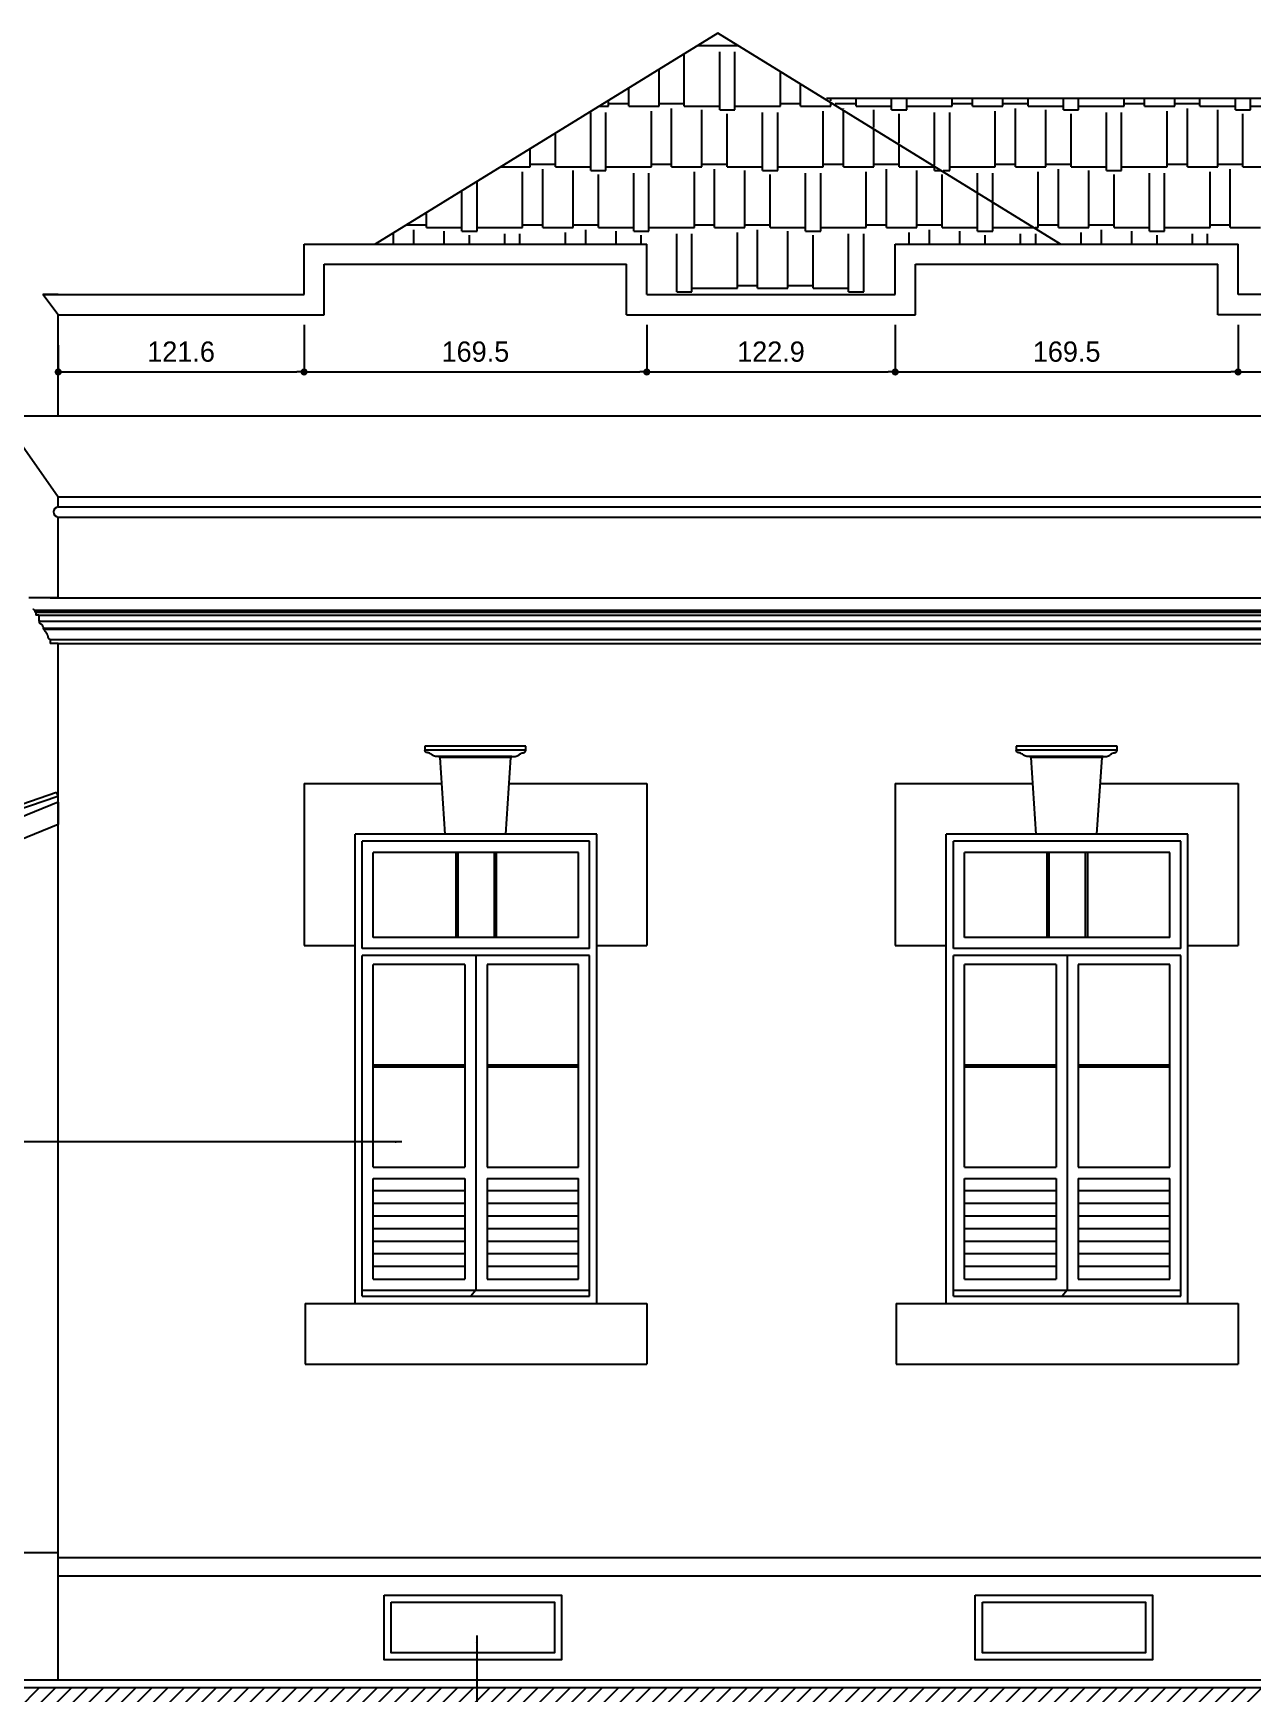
# Model space of a CAD drawing. Extents: x -1098 to 3016, y -832 to 644.
# Drawn here: x -758.7 to -638.1, y 132.4 to 296.5 of the extents above; entities that cross this region are included whole.
import ezdxf

# ---------------------------------------------------------------- set-up
doc = ezdxf.new("R2010")
doc.units = 0
doc.header["$MEASUREMENT"] = 0
doc.layers.get('0').update_dxf_attribs({"linetype": 'CONTINUOUS'})
doc.layers.get('DEFPOINTS').update_dxf_attribs({"linetype": 'CONTINUOUS'})
for name, color, linetype in [('ESQUADRIAS', 2, 'CONTINUOUS'), ('HACHURA', 1, 'CONTINUOUS'), ('PAREDE', 1, 'CONTINUOUS'), ('PAREDES', 7, 'CONTINUOUS'), ('PISO', 1, 'CONTINUOUS'), ('TELHADO', 2, 'CONTINUOUS'), ('TERRA', 7, 'CONTINUOUS')]:
    doc.layers.add(name, color=color, linetype=linetype)
doc.dimstyles.new('ISO-25', dxfattribs={"dimtxt": 10, "dimasz": 3.5, "dimexe": 1.25, "dimexo": 15, "dimgap": 5, "dimtad": 1, "dimdec": 1, "dimtxsty": 'STANDARD', "dimblk": 'DOT', "dimcen": 2.5, "dimclrd": 1, "dimclre": 1, "dimclrt": 2, "dimazin": 3, "dimtfac": 1, "dimtdec": 1, "dimtmove": 0, "dimatfit": 3})

# ---------------------------------------------------------------- blocks, each defined once
blk = doc.blocks.new('_DOT')
at = {"color": 0, "linetype": 'BYBLOCK'}
blk.add_line((-0.5, 0), (-1, 0), dxfattribs=at)
at = {"color": 0, "linetype": 'BYBLOCK', "const_width": 0.5}
blk.add_lwpolyline([(-0.25, 0, 1), (0.25, 0, 1)], format="xyb", close=True, dxfattribs=at)
blk = doc.blocks.new('*D136')
at = {"color": 1, "linetype": 'BYBLOCK'}
for p, q in [((-697.98, 267.64), (-697.98, 262.74)), ((-673.41, 267.64), (-673.41, 262.74)), ((-697.28, 262.99), (-674.11, 262.99))]:
    blk.add_line(p, q, dxfattribs=at)
at = {"layer": 'DEFPOINTS', "color": 0, "linetype": 'BYBLOCK'}
for p in [(-697.98, 270.64), (-673.41, 270.64), (-673.41, 262.99)]:
    blk.add_point(p, dxfattribs=at)
at = {"color": 1, "linetype": 'BYBLOCK', "xscale": 0.7000000000000001, "yscale": 0.7000000000000001, "zscale": 0.7000000000000001, "rotation": 180}
blk.add_blockref('_DOT', (-697.98, 262.99), dxfattribs=at)
at = {"color": 1, "linetype": 'BYBLOCK', "xscale": 0.7000000000000001, "yscale": 0.7000000000000001, "zscale": 0.7000000000000001}
blk.add_blockref('_DOT', (-673.41, 262.99), dxfattribs=at)
at = {"color": 2, "linetype": 'BYBLOCK', "insert": (-685.7, 264.99), "char_height": 2, "attachment_point": 5}
blk.add_mtext('122.9', dxfattribs=at)
blk = doc.blocks.new('*D137')
at = {"color": 1, "linetype": 'BYBLOCK'}
for p, q in [((-731.88, 267.64), (-731.88, 262.74)), ((-697.98, 267.64), (-697.98, 262.74)), ((-731.18, 262.99), (-698.68, 262.99))]:
    blk.add_line(p, q, dxfattribs=at)
at = {"layer": 'DEFPOINTS', "color": 0, "linetype": 'BYBLOCK'}
for p in [(-731.88, 270.64), (-697.98, 270.64), (-697.98, 262.99)]:
    blk.add_point(p, dxfattribs=at)
at = {"color": 1, "linetype": 'BYBLOCK', "xscale": 0.7000000000000001, "yscale": 0.7000000000000001, "zscale": 0.7000000000000001, "rotation": 180}
blk.add_blockref('_DOT', (-731.88, 262.99), dxfattribs=at)
at = {"color": 1, "linetype": 'BYBLOCK', "xscale": 0.7000000000000001, "yscale": 0.7000000000000001, "zscale": 0.7000000000000001}
blk.add_blockref('_DOT', (-697.98, 262.99), dxfattribs=at)
at = {"color": 2, "linetype": 'BYBLOCK', "insert": (-714.93, 264.99), "char_height": 2, "attachment_point": 5}
blk.add_mtext('169.5', dxfattribs=at)
blk = doc.blocks.new('*D138')
at = {"color": 1, "linetype": 'BYBLOCK'}
for p, q in [((-731.88, 267.64), (-731.88, 262.74)), ((-756.19, 265.64), (-756.19, 262.74)), ((-755.49, 262.99), (-732.58, 262.99))]:
    blk.add_line(p, q, dxfattribs=at)
at = {"layer": 'DEFPOINTS', "color": 0, "linetype": 'BYBLOCK'}
for p in [(-731.88, 270.64), (-756.19, 268.64), (-731.88, 262.99)]:
    blk.add_point(p, dxfattribs=at)
at = {"color": 1, "linetype": 'BYBLOCK', "xscale": 0.7000000000000001, "yscale": 0.7000000000000001, "zscale": 0.7000000000000001, "rotation": 180}
blk.add_blockref('_DOT', (-756.19, 262.99), dxfattribs=at)
at = {"color": 1, "linetype": 'BYBLOCK', "xscale": 0.7000000000000001, "yscale": 0.7000000000000001, "zscale": 0.7000000000000001}
blk.add_blockref('_DOT', (-731.88, 262.99), dxfattribs=at)
at = {"color": 2, "linetype": 'BYBLOCK', "insert": (-744.04, 264.99), "char_height": 2, "attachment_point": 5}
blk.add_mtext('121.6', dxfattribs=at)
blk = doc.blocks.new('*D142')
at = {"color": 1, "linetype": 'BYBLOCK'}
for p, q in [((-639.51, 267.64), (-639.51, 262.74)), ((-618.37, 265.64), (-618.37, 262.74)), ((-638.81, 262.99), (-619.07, 262.99))]:
    blk.add_line(p, q, dxfattribs=at)
at = {"layer": 'DEFPOINTS', "color": 0, "linetype": 'BYBLOCK'}
for p in [(-639.51, 270.64), (-618.37, 268.64), (-618.37, 262.99)]:
    blk.add_point(p, dxfattribs=at)
at = {"color": 1, "linetype": 'BYBLOCK', "xscale": 0.7000000000000001, "yscale": 0.7000000000000001, "zscale": 0.7000000000000001, "rotation": 180}
blk.add_blockref('_DOT', (-639.51, 262.99), dxfattribs=at)
at = {"color": 1, "linetype": 'BYBLOCK', "xscale": 0.7000000000000001, "yscale": 0.7000000000000001, "zscale": 0.7000000000000001}
blk.add_blockref('_DOT', (-618.37, 262.99), dxfattribs=at)
at = {"color": 2, "linetype": 'BYBLOCK', "insert": (-628.94, 264.99), "char_height": 2, "attachment_point": 5}
blk.add_mtext('105.7', dxfattribs=at)
blk = doc.blocks.new('*D143')
at = {"color": 1, "linetype": 'BYBLOCK'}
for p, q in [((-673.41, 267.64), (-673.41, 262.74)), ((-639.51, 267.64), (-639.51, 262.74)), ((-672.71, 262.99), (-640.21, 262.99))]:
    blk.add_line(p, q, dxfattribs=at)
at = {"layer": 'DEFPOINTS', "color": 0, "linetype": 'BYBLOCK'}
for p in [(-673.41, 270.64), (-639.51, 270.64), (-639.51, 262.99)]:
    blk.add_point(p, dxfattribs=at)
at = {"color": 1, "linetype": 'BYBLOCK', "xscale": 0.7000000000000001, "yscale": 0.7000000000000001, "zscale": 0.7000000000000001, "rotation": 180}
blk.add_blockref('_DOT', (-673.41, 262.99), dxfattribs=at)
at = {"color": 1, "linetype": 'BYBLOCK', "xscale": 0.7000000000000001, "yscale": 0.7000000000000001, "zscale": 0.7000000000000001}
blk.add_blockref('_DOT', (-639.51, 262.99), dxfattribs=at)
at = {"color": 2, "linetype": 'BYBLOCK', "insert": (-656.46, 264.99), "char_height": 2, "attachment_point": 5}
blk.add_mtext('169.5', dxfattribs=at)

msp = doc.modelspace()

# ---------------------------------------------------------------- hatches: boundary and pattern name
at = {"layer": 'HACHURA'}
h = msp.add_hatch(dxfattribs=at)
h.set_pattern_fill('ANSI31', color=256, scale=9, style=0)
h.set_pattern_definition([(45, (-17679.8451, -3286.2022), (-0.79549513, 0.79549513), [])])
h.paths.add_polyline_path([(-518.8, 132.877), (-519.884, 117.332), (-880.298, 117.332), (-880.298, 132.877)])

# ---------------------------------------------------------------- linework, layer by layer
at = {"layer": 'ESQUADRIAS', "color": 2}
for points in [[(-726.832, 170.877), (-726.832, 217.277)], [(-702.932, 217.277), (-726.832, 217.277)], [(-702.932, 170.877), (-702.932, 217.277)], [(-668.362, 170.877), (-668.362, 217.277)], [(-644.462, 217.277), (-668.362, 217.277)], [(-644.462, 170.877), (-644.462, 217.277)], [(-726.132, 205.977), (-726.132, 216.577)], [(-703.632, 216.577), (-726.132, 216.577)], [(-725.032, 207.077), (-725.032, 215.477)], [(-704.732, 215.477), (-725.032, 215.477)], [(-716.882, 215.477), (-716.882, 207.077)], [(-716.682, 215.477), (-716.682, 207.077)], [(-713.082, 215.477), (-713.082, 207.077)], [(-712.882, 215.477), (-712.882, 207.077)], [(-704.732, 207.077), (-704.732, 215.477)], [(-703.632, 205.977), (-703.632, 216.577)], [(-667.662, 205.977), (-667.662, 216.577)], [(-645.162, 216.577), (-667.662, 216.577)], [(-666.562, 207.077), (-666.562, 215.477)], [(-646.262, 215.477), (-666.562, 215.477)], [(-658.412, 215.477), (-658.412, 207.077)], [(-658.212, 215.477), (-658.212, 207.077)], [(-654.612, 215.477), (-654.612, 207.077)], [(-654.412, 215.477), (-654.412, 207.077)], [(-646.262, 207.077), (-646.262, 215.477)], [(-645.162, 205.977), (-645.162, 216.577)], [(-704.732, 207.077), (-725.032, 207.077)], [(-646.262, 207.077), (-666.562, 207.077)], [(-703.632, 205.977), (-726.132, 205.977)], [(-703.632, 205.277), (-726.132, 205.277)], [(-726.132, 171.577), (-726.132, 205.277)], [(-714.882, 205.277), (-714.882, 172.177)], [(-703.632, 171.577), (-703.632, 205.277)], [(-645.162, 205.977), (-667.662, 205.977)], [(-645.162, 205.277), (-667.662, 205.277)], [(-667.662, 171.577), (-667.662, 205.277)], [(-656.412, 205.277), (-656.412, 172.177)], [(-645.162, 171.577), (-645.162, 205.277)], [(-715.982, 204.377), (-725.032, 204.377)], [(-725.032, 194.257), (-725.032, 204.377)], [(-715.982, 204.377), (-715.982, 194.257)], [(-713.782, 204.377), (-713.782, 194.257)], [(-704.732, 204.377), (-713.782, 204.377)], [(-704.732, 194.257), (-704.732, 204.377)], [(-657.512, 204.377), (-666.562, 204.377)], [(-666.562, 194.257), (-666.562, 204.377)], [(-657.512, 204.377), (-657.512, 194.257)], [(-655.312, 204.377), (-655.312, 194.257)], [(-646.262, 204.377), (-655.312, 204.377)], [(-646.262, 194.257), (-646.262, 204.377)], [(-725.032, 194.457), (-715.982, 194.457)], [(-725.032, 194.257), (-715.982, 194.257)], [(-725.032, 184.337), (-725.032, 194.257)], [(-715.982, 194.257), (-715.982, 184.337)], [(-713.782, 194.457), (-704.732, 194.457)], [(-713.782, 194.257), (-704.732, 194.257)], [(-713.782, 194.257), (-713.782, 184.337)], [(-704.732, 184.337), (-704.732, 194.257)], [(-666.562, 194.457), (-657.512, 194.457)], [(-666.562, 194.257), (-657.512, 194.257)], [(-666.562, 184.337), (-666.562, 194.257)], [(-657.512, 194.257), (-657.512, 184.337)], [(-655.312, 194.457), (-646.262, 194.457)], [(-655.312, 194.257), (-646.262, 194.257)], [(-655.312, 194.257), (-655.312, 184.337)], [(-646.262, 184.337), (-646.262, 194.257)], [(-725.032, 184.337), (-715.982, 184.337)], [(-713.782, 184.337), (-704.732, 184.337)], [(-666.562, 184.337), (-657.512, 184.337)], [(-655.312, 184.337), (-646.262, 184.337)], [(-725.032, 183.237), (-715.982, 183.237)], [(-725.032, 173.277), (-725.032, 183.237)], [(-715.982, 183.237), (-715.982, 173.277)], [(-713.782, 183.237), (-704.732, 183.237)], [(-713.782, 183.237), (-713.782, 183.093)], [(-713.782, 183.093), (-713.782, 173.277)], [(-704.732, 183.093), (-704.732, 183.237)], [(-704.732, 173.277), (-704.732, 183.093)], [(-666.562, 183.237), (-657.512, 183.237)], [(-666.562, 173.277), (-666.562, 183.237)], [(-657.512, 183.237), (-657.512, 173.277)], [(-655.312, 183.237), (-646.262, 183.237)], [(-655.312, 183.237), (-655.312, 183.093)], [(-655.312, 183.093), (-655.312, 173.277)], [(-646.262, 183.093), (-646.262, 183.237)], [(-646.262, 173.277), (-646.262, 183.093)], [(-715.982, 181.992), (-725.032, 181.992)], [(-715.982, 180.747), (-725.032, 180.747)], [(-704.732, 181.992), (-713.782, 181.992)], [(-704.732, 180.747), (-713.782, 180.747)], [(-657.512, 181.992), (-666.562, 181.992)], [(-657.512, 180.747), (-666.562, 180.747)], [(-646.262, 181.992), (-655.312, 181.992)], [(-646.262, 180.747), (-655.312, 180.747)], [(-715.982, 179.502), (-725.032, 179.502)], [(-704.732, 179.502), (-713.782, 179.502)], [(-657.512, 179.502), (-666.562, 179.502)], [(-646.262, 179.502), (-655.312, 179.502)], [(-715.982, 178.257), (-725.032, 178.257)], [(-704.732, 178.257), (-713.782, 178.257)], [(-657.512, 178.257), (-666.562, 178.257)], [(-646.262, 178.257), (-655.312, 178.257)], [(-715.982, 177.012), (-725.032, 177.012)], [(-715.982, 175.767), (-725.032, 175.767)], [(-704.732, 177.012), (-713.782, 177.012)], [(-704.732, 175.767), (-713.782, 175.767)], [(-657.512, 177.012), (-666.562, 177.012)], [(-657.512, 175.767), (-666.562, 175.767)], [(-646.262, 177.012), (-655.312, 177.012)], [(-646.262, 175.767), (-655.312, 175.767)], [(-715.982, 174.522), (-725.032, 174.522)], [(-704.732, 174.522), (-713.782, 174.522)], [(-657.512, 174.522), (-666.562, 174.522)], [(-646.262, 174.522), (-655.312, 174.522)], [(-725.032, 173.277), (-715.982, 173.277)], [(-725.032, 173.277), (-715.982, 173.277)], [(-713.782, 173.277), (-704.732, 173.277)], [(-666.562, 173.277), (-657.512, 173.277)], [(-666.562, 173.277), (-657.512, 173.277)], [(-655.312, 173.277), (-646.262, 173.277)], [(-726.832, 170.877), (-702.932, 170.877)], [(-726.132, 172.177), (-703.632, 172.177)], [(-726.132, 171.577), (-703.632, 171.577)], [(-714.882, 172.177), (-715.381, 171.577)], [(-668.362, 170.877), (-644.462, 170.877)], [(-667.662, 172.177), (-645.162, 172.177)], [(-667.662, 171.577), (-645.162, 171.577)], [(-656.412, 172.177), (-656.91, 171.577)]]:
    msp.add_lwpolyline(points, dxfattribs=at)
at = {"layer": 'ESQUADRIAS'}
for points in [[(-723.966, 142.018), (-706.426, 142.018), (-706.426, 135.624), (-723.966, 135.624)], [(-723.266, 141.318), (-707.126, 141.318), (-707.126, 136.324), (-723.266, 136.324)], [(-665.496, 142.018), (-647.955, 142.018), (-647.955, 135.624), (-665.496, 135.624)], [(-664.796, 141.318), (-648.655, 141.318), (-648.655, 136.324), (-664.796, 136.324)]]:
    msp.add_lwpolyline(points, close=True, dxfattribs=at)
at = {"layer": 'HACHURA', "color": 2}
for p, q in [((-694.273, 289.283), (-694.273, 294.459)), ((-693.542, 294.908), (-693.523, 294.908)), ((-693.523, 294.908), (-693.523, 294.92)), ((-692.933, 295.283), (-689.023, 295.283)), ((-690.773, 288.908), (-690.773, 294.658)), ((-689.273, 288.908), (-689.273, 294.658)), ((-689.023, 295.283), (-689.023, 295.301)), ((-696.773, 289.283), (-696.773, 292.921)), ((-684.773, 289.283), (-684.773, 292.686)), ((-699.773, 289.283), (-699.773, 291.075)), ((-682.773, 289.283), (-682.773, 291.456)), ((-702.686, 289.283), (-701.773, 289.283)), ((-701.773, 289.283), (-701.773, 289.845)), ((-701.773, 289.533), (-699.773, 289.533)), ((-699.773, 289.283), (-696.773, 289.283)), ((-696.773, 289.533), (-694.273, 289.533)), ((-695.523, 283.283), (-695.523, 289.033)), ((-694.273, 289.283), (-690.773, 289.283)), ((-692.523, 283.283), (-692.523, 288.908)), ((-690.773, 288.908), (-689.273, 288.908)), ((-689.273, 289.283), (-684.773, 289.283)), ((-684.773, 289.533), (-682.773, 289.533)), ((-682.773, 289.283), (-679.773, 289.283)), ((-679.773, 289.283), (-679.773, 289.61)), ((-679.773, 289.533), (-679.648, 289.533)), ((-703.523, 282.908), (-703.523, 288.658)), ((-702.023, 282.908), (-702.023, 288.658)), ((-697.523, 283.283), (-697.523, 288.783)), ((-690.023, 283.283), (-690.023, 288.533)), ((-686.523, 282.908), (-686.523, 288.658)), ((-685.023, 282.908), (-685.023, 288.658)), ((-680.523, 283.283), (-680.523, 288.783)), ((-678.523, 283.283), (-678.523, 288.841)), ((-707.023, 283.283), (-707.023, 286.615)), ((-675.523, 283.283), (-675.523, 286.996)), ((-709.523, 283.283), (-709.523, 285.077)), ((-673.023, 283.283), (-673.023, 285.458)), ((-712.439, 283.283), (-709.523, 283.283)), ((-710.273, 277.283), (-710.273, 282.783)), ((-709.523, 283.533), (-707.023, 283.533)), ((-708.273, 277.283), (-708.273, 283.033)), ((-707.023, 283.283), (-703.523, 283.283)), ((-705.273, 277.283), (-705.273, 282.908)), ((-703.523, 282.908), (-702.023, 282.908)), ((-702.773, 277.283), (-702.773, 282.533)), ((-702.023, 283.283), (-697.523, 283.283)), ((-699.273, 276.908), (-699.273, 282.658)), ((-697.773, 276.908), (-697.773, 282.658)), ((-697.523, 283.533), (-695.523, 283.533)), ((-695.523, 283.283), (-692.523, 283.283)), ((-693.273, 277.283), (-693.273, 282.783)), ((-692.523, 283.533), (-690.023, 283.533)), ((-691.273, 277.283), (-691.273, 283.033)), ((-690.023, 283.283), (-686.523, 283.283)), ((-688.273, 277.283), (-688.273, 282.908)), ((-686.523, 282.908), (-685.023, 282.908)), ((-685.773, 277.283), (-685.773, 282.533)), ((-685.023, 283.283), (-680.523, 283.283)), ((-682.273, 276.908), (-682.273, 282.658)), ((-680.773, 276.908), (-680.773, 282.658)), ((-680.523, 283.533), (-678.523, 283.533)), ((-678.523, 283.283), (-675.523, 283.283)), ((-676.273, 277.283), (-676.273, 282.783)), ((-675.523, 283.533), (-673.023, 283.533)), ((-674.273, 277.283), (-674.273, 283.033)), ((-673.023, 283.283), (-669.523, 283.283)), ((-671.273, 277.283), (-671.273, 282.908)), ((-669.523, 282.908), (-669.523, 283.305)), ((-669.523, 282.908), (-668.878, 282.908)), ((-668.773, 277.283), (-668.773, 282.533)), ((-716.273, 276.908), (-716.273, 280.925)), ((-714.773, 276.908), (-714.773, 281.848)), ((-665.273, 276.908), (-665.273, 280.691)), ((-663.773, 276.908), (-663.773, 279.768)), ((-721.786, 277.533), (-719.773, 277.533)), ((-719.773, 277.283), (-719.773, 278.772)), ((-710.273, 277.533), (-708.273, 277.533)), ((-705.273, 277.533), (-702.773, 277.533)), ((-693.273, 277.533), (-691.273, 277.533)), ((-688.273, 277.533), (-685.773, 277.533)), ((-676.273, 277.533), (-674.273, 277.533)), ((-671.273, 277.533), (-668.773, 277.533)), ((-723.023, 275.644), (-723.023, 276.772)), ((-721.023, 275.644), (-721.023, 277.033)), ((-719.773, 277.283), (-716.273, 277.283)), ((-718.023, 275.644), (-718.023, 276.908)), ((-716.273, 276.908), (-714.773, 276.908)), ((-715.523, 275.644), (-715.523, 276.533)), ((-714.773, 277.283), (-710.273, 277.283)), ((-712.023, 275.644), (-712.023, 276.658)), ((-710.523, 275.644), (-710.523, 276.658)), ((-708.273, 277.283), (-705.273, 277.283)), ((-706.023, 275.644), (-706.023, 276.783)), ((-704.023, 275.644), (-704.023, 277.033)), ((-702.773, 277.283), (-699.273, 277.283)), ((-701.023, 275.644), (-701.023, 276.908)), ((-699.273, 276.908), (-697.773, 276.908)), ((-698.523, 275.644), (-698.523, 276.533)), ((-697.773, 277.283), (-693.273, 277.283)), ((-695.023, 270.908), (-695.023, 276.658)), ((-693.523, 270.908), (-693.523, 276.658)), ((-691.273, 277.283), (-688.273, 277.283)), ((-689.023, 271.283), (-689.023, 276.783)), ((-687.023, 271.283), (-687.023, 277.033)), ((-685.773, 277.283), (-682.273, 277.283)), ((-684.023, 271.283), (-684.023, 276.908)), ((-682.273, 276.908), (-680.773, 276.908)), ((-681.523, 271.283), (-681.523, 276.533)), ((-680.773, 277.283), (-676.273, 277.283)), ((-678.023, 270.908), (-678.023, 276.658)), ((-676.523, 270.908), (-676.523, 276.658)), ((-674.273, 277.283), (-671.273, 277.283)), ((-672.023, 275.644), (-672.023, 276.783)), ((-670.023, 275.644), (-670.023, 277.033)), ((-668.773, 277.283), (-665.273, 277.283)), ((-667.023, 275.644), (-667.023, 276.908)), ((-665.273, 276.908), (-663.773, 276.908)), ((-664.523, 275.644), (-664.523, 276.533)), ((-663.773, 277.283), (-659.734, 277.283)), ((-661.023, 275.644), (-661.023, 276.658)), ((-659.523, 275.644), (-659.523, 276.658)), ((-695.023, 270.908), (-693.523, 270.908)), ((-693.523, 271.283), (-689.023, 271.283)), ((-689.023, 271.533), (-687.023, 271.533)), ((-687.023, 271.283), (-684.023, 271.283)), ((-684.023, 271.533), (-681.523, 271.533)), ((-681.523, 271.283), (-678.023, 271.283)), ((-678.023, 270.908), (-676.523, 270.908))]:
    msp.add_line(p, q, dxfattribs=at)
at = {"layer": 'HACHURA', "color": 1}
for p, q in [((-679.773, 289.801), (-679.773, 290.077)), ((-679.342, 289.533), (-677.273, 289.533)), ((-678.523, 289.026), (-678.523, 289.033)), ((-677.273, 289.283), (-677.273, 290.077)), ((-677.273, 289.283), (-673.773, 289.283)), ((-675.523, 287.166), (-675.523, 288.908)), ((-673.773, 288.908), (-673.773, 290.077)), ((-673.773, 288.908), (-672.273, 288.908)), ((-672.273, 288.908), (-672.273, 290.077)), ((-672.273, 289.283), (-667.773, 289.283)), ((-667.773, 289.283), (-667.773, 290.077)), ((-667.773, 289.533), (-665.773, 289.533)), ((-665.773, 289.283), (-665.773, 290.077)), ((-665.773, 289.283), (-662.773, 289.283)), ((-662.773, 289.283), (-662.773, 290.077)), ((-662.773, 289.533), (-660.273, 289.533)), ((-661.523, 283.283), (-661.523, 289.033)), ((-660.273, 289.283), (-660.273, 290.077)), ((-660.273, 289.283), (-656.773, 289.283)), ((-658.523, 283.283), (-658.523, 288.908)), ((-656.773, 288.908), (-656.773, 290.077)), ((-656.773, 288.908), (-655.273, 288.908)), ((-655.273, 288.908), (-655.273, 290.077)), ((-655.273, 289.283), (-650.773, 289.283)), ((-650.773, 289.283), (-650.773, 290.077)), ((-650.773, 289.533), (-648.773, 289.533)), ((-648.773, 289.283), (-648.773, 290.077)), ((-648.773, 289.283), (-645.773, 289.283)), ((-645.773, 289.283), (-645.773, 290.077)), ((-645.773, 289.533), (-643.273, 289.533)), ((-644.523, 283.283), (-644.523, 289.033)), ((-643.273, 289.283), (-643.273, 290.077)), ((-643.273, 289.283), (-639.773, 289.283)), ((-641.523, 283.283), (-641.523, 288.908)), ((-639.773, 288.908), (-639.773, 290.077)), ((-639.773, 288.908), (-638.273, 288.908)), ((-638.273, 288.908), (-638.273, 290.077)), ((-638.273, 289.283), (-633.773, 289.283)), ((-673.023, 285.616), (-673.023, 288.533)), ((-669.523, 283.446), (-669.523, 288.658)), ((-668.023, 282.908), (-668.023, 288.658)), ((-663.523, 283.283), (-663.523, 288.783)), ((-656.023, 283.283), (-656.023, 288.533)), ((-652.523, 282.908), (-652.523, 288.658)), ((-651.023, 282.908), (-651.023, 288.658)), ((-646.523, 283.283), (-646.523, 288.783)), ((-639.023, 283.283), (-639.023, 288.533)), ((-668.656, 282.908), (-668.023, 282.908)), ((-668.023, 283.283), (-663.523, 283.283)), ((-665.273, 280.811), (-665.273, 282.658)), ((-663.773, 279.881), (-663.773, 282.658)), ((-663.523, 283.533), (-661.523, 283.533)), ((-661.523, 283.283), (-658.523, 283.283)), ((-659.273, 277.283), (-659.273, 282.783)), ((-658.523, 283.533), (-656.023, 283.533)), ((-657.273, 277.283), (-657.273, 283.033)), ((-656.023, 283.283), (-652.523, 283.283)), ((-654.273, 277.283), (-654.273, 282.908)), ((-652.523, 282.908), (-651.023, 282.908)), ((-651.773, 277.283), (-651.773, 282.533)), ((-651.023, 283.283), (-646.523, 283.283)), ((-648.273, 276.908), (-648.273, 282.658)), ((-646.773, 276.908), (-646.773, 282.658)), ((-646.523, 283.533), (-644.523, 283.533)), ((-644.523, 283.283), (-641.523, 283.283)), ((-642.273, 277.283), (-642.273, 282.783)), ((-641.523, 283.533), (-639.023, 283.533)), ((-640.273, 277.283), (-640.273, 283.033)), ((-639.023, 283.283), (-635.523, 283.283)), ((-659.273, 277.533), (-657.273, 277.533)), ((-654.273, 277.533), (-651.773, 277.533)), ((-642.273, 277.533), (-640.273, 277.533)), ((-659.583, 277.283), (-659.273, 277.283)), ((-657.273, 277.283), (-654.273, 277.283)), ((-655.023, 275.644), (-655.023, 276.783)), ((-653.023, 275.644), (-653.023, 277.033)), ((-651.773, 277.283), (-648.273, 277.283)), ((-650.023, 275.644), (-650.023, 276.908)), ((-648.273, 276.908), (-646.773, 276.908)), ((-647.523, 275.644), (-647.523, 276.533)), ((-646.773, 277.283), (-642.273, 277.283)), ((-644.023, 275.644), (-644.023, 276.658)), ((-642.523, 275.644), (-642.523, 276.658)), ((-640.273, 277.283), (-637.273, 277.283))]:
    msp.add_line(p, q, dxfattribs=at)
at = {"layer": 'PAREDE', "color": 4}
for points in [[(-680.218, 290.077), (-596.863, 290.077)], [(-709.932, 225.977), (-719.932, 225.977)], [(-719.932, 225.977), (-719.932, 225.577)], [(-709.932, 225.577), (-719.932, 225.577)], [(-711.332, 224.977), (-718.532, 224.977)], [(-718.532, 224.977), (-718.532, 224.877)], [(-711.332, 224.877), (-718.532, 224.877)], [(-717.932, 217.277), (-718.432, 224.877)], [(-711.932, 217.277), (-711.432, 224.877)], [(-711.332, 224.977), (-711.332, 224.877)], [(-709.932, 225.577), (-709.932, 225.977)], [(-651.462, 225.977), (-661.462, 225.977)], [(-661.462, 225.977), (-661.462, 225.577)], [(-651.462, 225.577), (-661.462, 225.577)], [(-652.862, 224.977), (-660.062, 224.977)], [(-660.062, 224.977), (-660.062, 224.877)], [(-652.862, 224.877), (-660.062, 224.877)], [(-659.462, 217.277), (-659.962, 224.877)], [(-653.462, 217.277), (-652.962, 224.877)], [(-652.862, 224.977), (-652.862, 224.877)], [(-651.462, 225.577), (-651.462, 225.977)], [(-731.882, 222.277), (-731.882, 206.277)], [(-731.882, 222.277), (-718.261, 222.277)], [(-711.603, 222.277), (-697.982, 222.277)], [(-697.982, 222.277), (-697.982, 206.277)], [(-673.412, 222.277), (-673.412, 206.277)], [(-673.412, 222.277), (-659.791, 222.277)], [(-653.133, 222.277), (-639.512, 222.277)], [(-639.512, 222.277), (-639.512, 206.277)], [(-731.882, 206.277), (-726.882, 206.277)], [(-702.982, 206.277), (-697.982, 206.277)], [(-673.412, 206.277), (-668.412, 206.277)], [(-644.512, 206.277), (-639.512, 206.277)], [(-731.782, 170.877), (-731.782, 164.877)], [(-731.782, 170.877), (-697.982, 170.877)], [(-730.952, 170.877), (-699.052, 170.877)], [(-697.982, 170.877), (-697.982, 164.877)], [(-673.312, 170.877), (-673.312, 164.877)], [(-673.312, 170.877), (-639.512, 170.877)], [(-639.512, 170.877), (-639.512, 164.877)], [(-731.782, 164.877), (-697.982, 164.877)], [(-730.952, 164.877), (-699.052, 164.877)], [(-673.312, 164.877), (-639.512, 164.877)]]:
    msp.add_lwpolyline(points, dxfattribs=at)
at = {"layer": 'PAREDE', "color": 2}
for points in [[(-729.882, 268.644), (-729.882, 273.644)], [(-729.882, 273.644), (-699.982, 273.644)], [(-699.982, 268.644), (-699.982, 273.644)], [(-671.412, 268.644), (-671.412, 273.644)], [(-671.412, 273.644), (-641.512, 273.644)], [(-641.512, 268.644), (-641.512, 273.644)], [(-756.192, 268.644), (-729.882, 268.644)], [(-699.982, 268.644), (-671.412, 268.644)], [(-618.372, 268.644), (-641.512, 268.644)], [(-756.192, 258.644), (-548.612, 258.644)], [(-756.192, 250.644), (-548.612, 250.644)], [(-756.192, 249.644), (-548.612, 249.644)], [(-756.192, 248.644), (-548.612, 248.644)]]:
    msp.add_lwpolyline(points, dxfattribs=at)
at = {"layer": 'PAREDE', "color": 4}
for points in [[(-718.532, 224.977, -0.0600935), (-718.862, 224.972, -0.0909883), (-719.072, 225.034, -0.051052), (-719.3, 225.18, 0.0656871), (-719.48, 225.289, 0.0741832), (-719.642, 225.332, -0.0829102), (-719.786, 225.373, -0.1265659), (-719.859, 225.434, -0.0744438), (-719.932, 225.577)], [(-711.332, 224.977, 0.0600935), (-711.002, 224.972, 0.0909883), (-710.792, 225.034, 0.051052), (-710.565, 225.18, -0.0656871), (-710.384, 225.289, -0.0741832), (-710.222, 225.332, 0.0829102), (-710.078, 225.373, 0.1265659), (-710.005, 225.434, 0.0744438), (-709.932, 225.577)], [(-660.062, 224.977, -0.0600935), (-660.392, 224.972, -0.0909883), (-660.602, 225.034, -0.051052), (-660.83, 225.18, 0.0656871), (-661.01, 225.289, 0.0741832), (-661.172, 225.332, -0.0829102), (-661.316, 225.373, -0.1265659), (-661.389, 225.434, -0.0744438), (-661.462, 225.577)], [(-652.862, 224.977, 0.0600935), (-652.532, 224.972, 0.0909883), (-652.322, 225.034, 0.051052), (-652.094, 225.18, -0.0656871), (-651.914, 225.289, -0.0741832), (-651.752, 225.332, 0.0829102), (-651.608, 225.373, 0.1265659), (-651.535, 225.434, 0.0744438), (-651.462, 225.577)]]:
    msp.add_lwpolyline(points, format="xyb", dxfattribs=at)
at = {"layer": 'PAREDES'}
for points in [[(-731.882, 275.644), (-697.982, 275.644)], [(-731.882, 270.644), (-731.882, 275.644)], [(-697.982, 270.644), (-697.982, 275.644)], [(-673.412, 275.644), (-639.512, 275.644)], [(-673.412, 270.644), (-673.412, 275.644)], [(-639.512, 270.644), (-639.512, 275.644)], [(-756.192, 270.644), (-757.712, 270.644)], [(-756.192, 268.644), (-757.712, 270.644)], [(-757.712, 270.644), (-731.882, 270.644)], [(-697.982, 270.644), (-673.412, 270.644)], [(-618.372, 270.644), (-639.512, 270.644)], [(-756.192, 258.644), (-756.192, 268.644)], [(-761.8, 258.644), (-756.192, 258.644)], [(-761.8, 258.644), (-756.192, 250.644)], [(-756.192, 249.644), (-756.192, 250.644)], [(-756.192, 245.246), (-756.192, 248.644)], [(-756.192, 240.644), (-756.192, 245.246)], [(-756.192, 240.644), (-756.192, 240.644), (-756.192, 240.644), (-756.192, 240.644), (-759.092, 240.644)], [(-758.665, 239.566), (-758.655, 239.547), (-758.641, 239.528), (-758.624, 239.51), (-758.602, 239.493), (-758.573, 239.476), (-758.537, 239.459), (-758.492, 239.444)], [(-758.492, 239.444), (-758.492, 239.244)], [(-758.392, 239.244), (-758.492, 239.244)], [(-758.392, 239.244), (-758.392, 238.944)], [(-758.092, 238.944), (-758.392, 238.944)], [(-758.092, 238.944), (-758.092, 238.344)], [(-757.992, 238.344), (-758.092, 238.344)], [(-757.992, 238.344), (-758.013, 238.334), (-758.031, 238.326), (-758.045, 238.318), (-758.056, 238.311), (-758.064, 238.305), (-758.071, 238.298), (-758.076, 238.293), (-758.079, 238.287), (-758.082, 238.281), (-758.085, 238.276), (-758.087, 238.27), (-758.088, 238.265), (-758.089, 238.26), (-758.09, 238.254), (-758.09, 238.248), (-758.09, 238.243), (-758.089, 238.237), (-758.088, 238.231), (-758.087, 238.225), (-758.085, 238.22), (-758.083, 238.214), (-758.081, 238.208), (-758.078, 238.203), (-758.075, 238.198), (-758.071, 238.193), (-758.068, 238.188), (-758.063, 238.184), (-758.059, 238.18), (-758.054, 238.176), (-758.049, 238.172), (-758.044, 238.169), (-758.039, 238.166), (-758.033, 238.163), (-758.027, 238.16), (-758.022, 238.157), (-758.016, 238.154), (-758.01, 238.151), (-758.003, 238.148), (-757.997, 238.144), (-757.991, 238.141), (-757.985, 238.136), (-757.979, 238.131), (-757.973, 238.126), (-757.966, 238.121), (-757.96, 238.116), (-757.954, 238.111), (-757.947, 238.106), (-757.941, 238.101), (-757.934, 238.096), (-757.927, 238.092), (-757.921, 238.088), (-757.914, 238.084), (-757.907, 238.08), (-757.9, 238.076), (-757.893, 238.072), (-757.886, 238.067), (-757.88, 238.062), (-757.873, 238.057), (-757.866, 238.051), (-757.86, 238.046), (-757.853, 238.04), (-757.847, 238.034), (-757.841, 238.028), (-757.834, 238.022), (-757.828, 238.016), (-757.822, 238.011), (-757.816, 238.005), (-757.811, 238), (-757.805, 237.994), (-757.8, 237.988), (-757.794, 237.981), (-757.789, 237.974), (-757.784, 237.966), (-757.779, 237.958), (-757.775, 237.949), (-757.77, 237.939), (-757.765, 237.928), (-757.761, 237.917), (-757.756, 237.906), (-757.751, 237.894), (-757.746, 237.881), (-757.741, 237.867), (-757.735, 237.851), (-757.729, 237.834), (-757.721, 237.816), (-757.713, 237.794), (-757.703, 237.77), (-757.692, 237.744)], [(-757.692, 237.744), (-757.692, 237.544)], [(-757.592, 237.544), (-757.692, 237.544)], [(-757.592, 237.544), (-757.592, 237.444)], [(-757.592, 237.444), (-757.563, 237.408), (-757.538, 237.38), (-757.516, 237.357), (-757.496, 237.339), (-757.479, 237.324), (-757.464, 237.312), (-757.451, 237.301), (-757.439, 237.291), (-757.429, 237.28), (-757.419, 237.268), (-757.41, 237.256), (-757.402, 237.243), (-757.394, 237.231), (-757.387, 237.219), (-757.381, 237.207), (-757.375, 237.195), (-757.369, 237.184), (-757.363, 237.174), (-757.357, 237.163), (-757.351, 237.152), (-757.344, 237.141), (-757.338, 237.128), (-757.33, 237.114), (-757.322, 237.099), (-757.313, 237.081), (-757.303, 237.062), (-757.293, 237.042), (-757.283, 237.021), (-757.273, 236.999), (-757.264, 236.977), (-757.256, 236.955), (-757.248, 236.933), (-757.242, 236.912), (-757.236, 236.892), (-757.232, 236.872), (-757.228, 236.853), (-757.225, 236.834), (-757.222, 236.816), (-757.218, 236.799), (-757.215, 236.783), (-757.211, 236.767), (-757.207, 236.752), (-757.202, 236.737), (-757.196, 236.723), (-757.19, 236.71), (-757.184, 236.697), (-757.177, 236.684), (-757.169, 236.672), (-757.16, 236.661), (-757.15, 236.649), (-757.136, 236.636), (-757.119, 236.623), (-757.097, 236.607), (-757.07, 236.589), (-757.035, 236.568), (-756.992, 236.544)], [(-756.992, 236.544), (-756.992, 236.144)], [(-756.192, 236.144), (-756.992, 236.144)], [(-756.192, 133.637), (-756.192, 236.144)]]:
    msp.add_lwpolyline(points, dxfattribs=at)
at = {"layer": 'PAREDES', "color": 2}
for points in [[(-756.192, 248.644), (-548.612, 248.644)], [(-756.992, 240.644), (-547.812, 240.644)], [(-758.492, 239.444), (-546.312, 239.444)], [(-758.392, 239.244), (-546.412, 239.244)], [(-758.092, 238.944), (-546.712, 238.944)], [(-757.992, 238.344), (-546.812, 238.344)], [(-757.692, 237.659), (-547.112, 237.659)], [(-757.592, 237.544), (-547.212, 237.544)], [(-756.992, 236.544), (-547.812, 236.544)], [(-756.192, 236.144), (-548.612, 236.144)], [(-756.192, 145.737), (-586.752, 145.737)], [(-756.192, 143.937), (-586.752, 143.937)]]:
    msp.add_lwpolyline(points, dxfattribs=at)
at = {"layer": 'PAREDES'}
msp.add_arc((-756.161, 249.144), 0.501, 93.51462, 266.48538, dxfattribs=at)
at = {"layer": 'PISO'}
msp.add_lwpolyline([(-780.792, 133.637), (-592.592, 133.637)], dxfattribs=at)
at = {"layer": 'TELHADO', "color": 7}
for points in [[(-690.964, 296.495), (-724.858, 275.644)], [(-657.068, 275.644), (-690.964, 296.495)]]:
    msp.add_lwpolyline(points, dxfattribs=at)
at = {"layer": 'TELHADO', "color": 5}
for points in [[(-756.192, 220.437), (-817.572, 195.391)], [(-756.192, 218.242), (-817.572, 193.197)]]:
    msp.add_lwpolyline(points, dxfattribs=at)
at = {"layer": 'TELHADO'}
for points in [[(-763.334, 219.039), (-756.351, 221.428)], [(-763.204, 218.661), (-756.222, 221.05)], [(-756.351, 221.428), (-756.222, 221.05)], [(-756.192, 220.437), (-756.192, 218.242)]]:
    msp.add_lwpolyline(points, dxfattribs=at)
at = {"layer": 'TERRA'}
for points in [[(-806.272, 146.237), (-756.192, 146.237)], [(-880.22, 132.877), (-518.8, 132.877)]]:
    msp.add_lwpolyline(points, dxfattribs=at)

# ---------------------------------------------------------------- dimensions: what is measured, and where the dimension line sits
at = {"layer": 'ESQUADRIAS', "color": 1}
for base, p1, p2, picture, middle in [((-731.8823, 262.9893), (-756.1918, 268.6435), (-731.8823, 270.6435), '*D138', (-744.0371, 264.9893)), ((-697.982, 262.989), (-731.882, 270.644), (-697.982, 270.644), '*D137', (-714.932, 264.989)), ((-673.4118, 262.9893), (-697.9823, 270.6435), (-673.4118, 270.6435), '*D136', (-685.6971, 264.9893)), ((-639.512, 262.989), (-673.412, 270.644), (-639.512, 270.644), '*D143', (-656.462, 264.989)), ((-618.372, 262.992), (-639.512, 270.644), (-618.372, 268.644), '*D142', (-628.942, 264.992))]:
    dim = msp.add_linear_dim(base=base, p1=p1, p2=p2, dimstyle='ISO-25', override={"dimscale": 0.2, "dimlfac": 5}, dxfattribs=at)
    dim.commit()
    dim.dimension.update_dxf_attribs({"geometry": picture, "text_midpoint": middle})

# ---------------------------------------------------------------- leaders
for points in [[(-722.198, 186.846), (-800.172, 186.846)], [(-714.777, 138.032), (-714.777, 100.654), (-763.97, 100.654)]]:
    msp.add_leader(points, dimstyle='ISO-25', override={"dimscale": 0.2, "dimgap": 5, "dimtad": 0, "dimlfac": 5}, dxfattribs=at)

doc.saveas('drawing.dxf')
